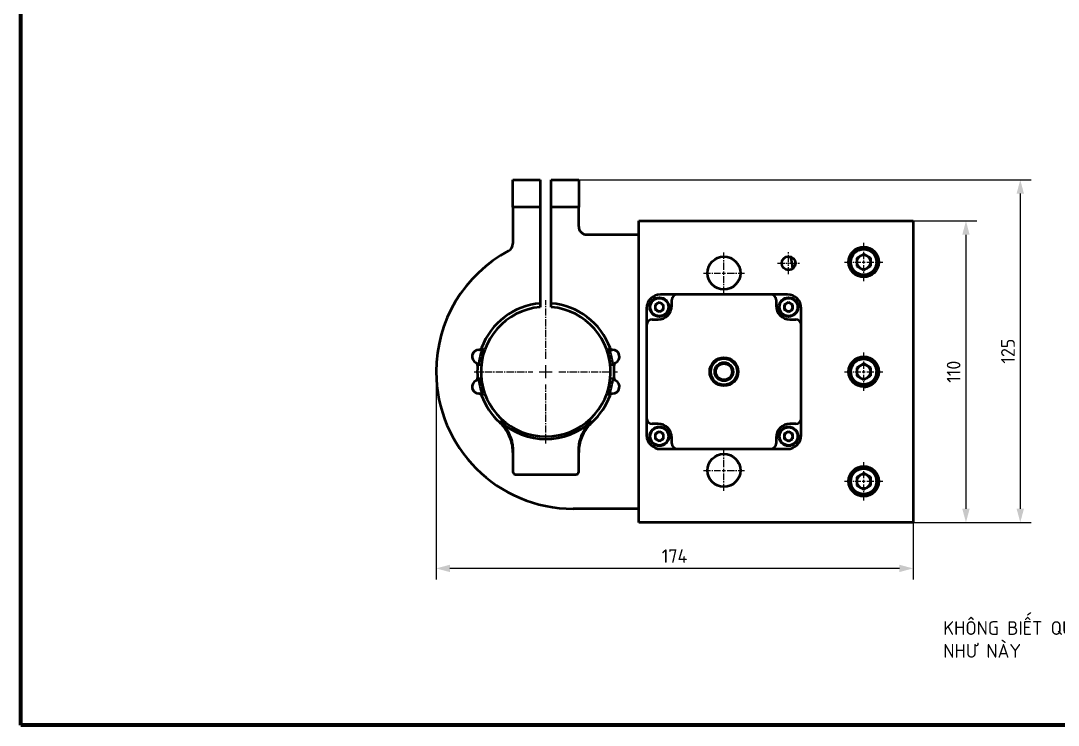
# Model space of a CAD drawing. Header units: millimetres. Extents: x -190 to 12889, y -227 to 3957.
# Drawn here: x 1596.2 to 1974.8, y 1678.5 to 1935.6 of the extents above; entities that cross this region are included whole.
import ezdxf

# ---------------------------------------------------------------- set-up
doc = ezdxf.new("R2010")
doc.units = ezdxf.units.MM
doc.header["$LTSCALE"] = 0.7
doc.header["$PDMODE"] = 35
doc.header["$PDSIZE"] = -4
doc.linetypes.add('CENTER2', pattern=[1.125, 0.75, -0.125, 0.125, -0.125])
doc.layers.get('0').update_dxf_attribs({"color": 255})
for name, color, linetype, lineweight in [('AM_5', 10, 'Continuous', 25), ('CON', 7, 'Continuous', 50), ('DIM', 94, 'Continuous', 25), ('KHUNGBV', 5, 'Continuous', 70)]:
    doc.layers.add(name, color=color, linetype=linetype, lineweight=lineweight)
doc.styles.add('TCVN-7284', font='tcvn+7284-2003r.ttf')
doc.styles.add('TCVN7824', font='tcvn+7284-2003r.ttf', dxfattribs={"height": 3.5})
doc.dimstyles.new('TCVN_ISO-25_RadiusDia', dxfattribs={"dimtxt": 2.5, "dimasz": 2.5, "dimexe": 2, "dimexo": 0, "dimgap": 1, "dimtad": 1, "dimtoh": 1, "dimtxsty": 'TCVN-7284', "dimblk": 'Arrow', "dimcen": 0, "dimclrd": 256, "dimclre": 256, "dimclrt": 256, "dimadec": 0, "dimazin": 0, "dimtfac": 1, "dimtofl": 0, "dimtmove": 1, "dimatfit": 0, "dimldrblk": 'Arrow', "dimfxl": 1, "dimlwd": -1, "dimlwe": -1, "dimarcsym": 0})

# ---------------------------------------------------------------- blocks, each defined once
blk = doc.blocks.new('dfhjd')
at = {"layer": 'KHUNGBV', "color": 9, "ltscale": 5}
for p, q in [((6559.44, 2639.71), (6559.44, 3469.71)), ((7718.44, 2639.71), (6559.44, 2639.71))]:
    blk.add_line(p, q, dxfattribs=at)
blk = doc.blocks.new('*U929')
at = {"layer": 'AM_5', "color": 0, "linetype": 'CENTER2', "ltscale": 5, "transparency": 16777216}
for p, q in [((0, 4.73), (0, 26.16)), ((-26.16, 0), (-4.73, 0)), ((4.73, 0), (26.16, 0)), ((0, -26.16), (0, -4.73))]:
    blk.add_line(p, q, dxfattribs=at)
at = {"layer": 'AM_5', "color": 0, "linetype": 'Continuous', "ltscale": 5, "transparency": 16777216}
for p, q in [((-2.37, 0), (2.37, 0)), ((0, -2.37), (0, 2.37))]:
    blk.add_line(p, q, dxfattribs=at)
blk = doc.blocks.new('*U930')
at = {"layer": 'AM_5', "color": 0, "linetype": 'CENTER2', "ltscale": 5, "transparency": 16777216}
for p, q in [((0, 1.2), (0, 7.5)), ((-7.5, 0), (-1.2, 0)), ((1.2, 0), (7.5, 0)), ((0, -7.5), (0, -1.2))]:
    blk.add_line(p, q, dxfattribs=at)
at = {"layer": 'AM_5', "color": 0, "linetype": 'Continuous', "ltscale": 5, "transparency": 16777216}
for p, q in [((-0.6, 0), (0.6, 0)), ((0, -0.6), (0, 0.6))]:
    blk.add_line(p, q, dxfattribs=at)
blk = doc.blocks.new('*U931')
at = {"layer": 'AM_5', "color": 0, "linetype": 'CENTER2', "ltscale": 5, "transparency": 16777216}
for p, q in [((0, 1.2), (0, 7.5)), ((-7.5, 0), (-1.2, 0)), ((1.2, 0), (7.5, 0)), ((0, -7.5), (0, -1.2))]:
    blk.add_line(p, q, dxfattribs=at)
at = {"layer": 'AM_5', "color": 0, "linetype": 'Continuous', "ltscale": 5, "transparency": 16777216}
for p, q in [((-0.6, 0), (0.6, 0)), ((0, -0.6), (0, 0.6))]:
    blk.add_line(p, q, dxfattribs=at)
blk = doc.blocks.new('*U932')
at = {"layer": 'AM_5', "color": 0, "linetype": 'CENTER2', "ltscale": 5, "transparency": 16777216}
for p, q in [((0, 1.1), (0, 7)), ((-7, 0), (-1.1, 0)), ((1.1, 0), (7, 0)), ((0, -7), (0, -1.1))]:
    blk.add_line(p, q, dxfattribs=at)
at = {"layer": 'AM_5', "color": 0, "linetype": 'Continuous', "ltscale": 5, "transparency": 16777216}
for p, q in [((-0.55, 0), (0.55, 0)), ((0, -0.55), (0, 0.55))]:
    blk.add_line(p, q, dxfattribs=at)
blk = doc.blocks.new('*U933')
at = {"layer": 'AM_5', "color": 0, "linetype": 'CENTER2', "ltscale": 5, "transparency": 16777216}
for p, q in [((0, 1.1), (0, 7)), ((-7, 0), (-1.1, 0)), ((1.1, 0), (7, 0)), ((0, -7), (0, -1.1))]:
    blk.add_line(p, q, dxfattribs=at)
at = {"layer": 'AM_5', "color": 0, "linetype": 'Continuous', "ltscale": 5, "transparency": 16777216}
for p, q in [((-0.55, 0), (0.55, 0)), ((0, -0.55), (0, 0.55))]:
    blk.add_line(p, q, dxfattribs=at)
blk = doc.blocks.new('*U934')
at = {"layer": 'AM_5', "color": 0, "linetype": 'CENTER2', "ltscale": 5, "transparency": 16777216}
for p, q in [((0, 0.5), (0, 4)), ((-4, 0), (-0.5, 0)), ((0.5, 0), (4, 0)), ((0, -4), (0, -0.5))]:
    blk.add_line(p, q, dxfattribs=at)
at = {"layer": 'AM_5', "color": 0, "linetype": 'Continuous', "ltscale": 5, "transparency": 16777216}
for p, q in [((-0.25, 0), (0.25, 0)), ((0, -0.25), (0, 0.25))]:
    blk.add_line(p, q, dxfattribs=at)
blk = doc.blocks.new('*U935')
at = {"layer": 'AM_5', "color": 0, "linetype": 'CENTER2', "ltscale": 5, "transparency": 16777216}
for p, q in [((0, 1.1), (0, 7)), ((-7, 0), (-1.1, 0)), ((1.1, 0), (7, 0)), ((0, -7), (0, -1.1))]:
    blk.add_line(p, q, dxfattribs=at)
at = {"layer": 'AM_5', "color": 0, "linetype": 'Continuous', "ltscale": 5, "transparency": 16777216}
for p, q in [((-0.55, 0), (0.55, 0)), ((0, -0.55), (0, 0.55))]:
    blk.add_line(p, q, dxfattribs=at)
blk = doc.blocks.new('Arrow')
at = {"layer": 'DIM'}
blk.add_solid([(-1, 0.268), (-1, -0.268), (0, 0)], dxfattribs=at)
blk = doc.blocks.new('*D936')
at = {"layer": 'Defpoints', "color": 0, "ltscale": 0.2, "transparency": 16777216}
for p in [(1921.82, 1862.53), (1921.82, 1752.53), (1941.13, 1752.53)]:
    blk.add_point(p, dxfattribs=at)
at = {"layer": 'DIM', "ltscale": 0.2, "transparency": 16777216}
for p, q in [((1921.82, 1862.53), (1945.13, 1862.53)), ((1941.13, 1857.53), (1941.13, 1757.53)), ((1921.82, 1752.53), (1945.13, 1752.53))]:
    blk.add_line(p, q, dxfattribs=at)
at = {"layer": 'DIM', "ltscale": 0.2, "transparency": 16777216, "xscale": 5.000000000000284, "yscale": 5.000000000000284, "zscale": 5.000000000000284}
for p, rotation in [((1941.13, 1862.53), 90), ((1941.13, 1752.53), 270)]:
    blk.add_blockref('Arrow', p, dxfattribs=dict(at, rotation=rotation))
at = {"layer": 'DIM', "ltscale": 0.2, "transparency": 16777216, "insert": (1936.63, 1807.53), "char_height": 5, "attachment_point": 5, "rotation": 90, "style": 'TCVN-7284'}
blk.add_mtext('110', dxfattribs=at)
blk = doc.blocks.new('*D937')
at = {"layer": 'Defpoints', "color": 0, "ltscale": 0.2, "transparency": 16777216}
for p in [(1799.82, 1877.53), (1921.82, 1752.53), (1960.95, 1752.53)]:
    blk.add_point(p, dxfattribs=at)
at = {"layer": 'DIM', "ltscale": 0.2, "transparency": 16777216}
for p, q in [((1799.82, 1877.53), (1964.95, 1877.53)), ((1960.95, 1872.53), (1960.95, 1757.53)), ((1921.82, 1752.53), (1964.95, 1752.53))]:
    blk.add_line(p, q, dxfattribs=at)
at = {"layer": 'DIM', "ltscale": 0.2, "transparency": 16777216, "xscale": 5.000000000000284, "yscale": 5.000000000000284, "zscale": 5.000000000000284}
for p, rotation in [((1960.95, 1877.53), 90), ((1960.95, 1752.53), 270)]:
    blk.add_blockref('Arrow', p, dxfattribs=dict(at, rotation=rotation))
at = {"layer": 'DIM', "ltscale": 0.2, "transparency": 16777216, "insert": (1956.45, 1815.03), "char_height": 5, "attachment_point": 5, "rotation": 90, "style": 'TCVN-7284'}
blk.add_mtext('125', dxfattribs=at)
blk = doc.blocks.new('*D938')
at = {"layer": 'Defpoints', "color": 0, "ltscale": 0.2, "transparency": 16777216}
for p in [(1747.82, 1807.53), (1921.82, 1752.53), (1747.82, 1735.76)]:
    blk.add_point(p, dxfattribs=at)
at = {"layer": 'DIM', "ltscale": 0.2, "transparency": 16777216}
for p, q in [((1747.82, 1807.53), (1747.82, 1731.76)), ((1921.82, 1752.53), (1921.82, 1731.76)), ((1916.82, 1735.76), (1752.82, 1735.76))]:
    blk.add_line(p, q, dxfattribs=at)
at = {"layer": 'DIM', "ltscale": 0.2, "transparency": 16777216, "xscale": 5.000000000000284, "yscale": 5.000000000000284, "zscale": 5.000000000000284, "rotation": 180}
blk.add_blockref('Arrow', (1747.82, 1735.76), dxfattribs=at)
at = {"layer": 'DIM', "ltscale": 0.2, "transparency": 16777216, "xscale": 5.000000000000284, "yscale": 5.000000000000284, "zscale": 5.000000000000284}
blk.add_blockref('Arrow', (1921.82, 1735.76), dxfattribs=at)
at = {"layer": 'DIM', "ltscale": 0.2, "transparency": 16777216, "insert": (1834.82, 1740.26), "char_height": 5, "attachment_point": 5, "style": 'TCVN-7284'}
blk.add_mtext('174', dxfattribs=at)

msp = doc.modelspace()

# ---------------------------------------------------------------- linework, layer by layer
at = {"color": 7, "linetype": 'Continuous', "lineweight": 25}
for p, q in [((1858.1401, 1768.8546), (1858.1437, 1768.8486)), ((1858.2335, 1769.1496), (1858.2487, 1768.9918)), ((1850.9633, 1765.8925), (1850.8559, 1765.8707))]:
    msp.add_line(p, q, dxfattribs=at)
for points, knots in [([(1850.6637, 1849.4271), (1850.7149, 1849.4405), (1850.8174, 1849.4674), (1851.3077, 1849.4428), (1851.738, 1849.4061), (1851.8354, 1849.3978)], [0, 0, 0, 0, 0.4362214, 0.87244279, 1, 1, 1, 1]), ([(1858.3306, 1769.4562), (1858.3316, 1769.4411), (1858.3352, 1769.3824), (1858.3388, 1769.3517), (1858.3415, 1769.3288)], [0, 0, 0, 0, 0.25646957, 1, 1, 1, 1])]:
    msp.add_open_spline(points, degree=3, knots=knots, dxfattribs=at)
at = {"layer": 'CON', "color": 7, "linetype": 'Continuous'}
for p, q in [((1775.8206, 1877.5332), (1785.8206, 1877.5332)), ((1775.8206, 1867.5332), (1775.8206, 1877.5332)), ((1785.8206, 1877.5332), (1785.8206, 1867.5332)), ((1789.8206, 1877.5332), (1799.8206, 1877.5332)), ((1789.8206, 1867.5332), (1789.8206, 1877.5332)), ((1799.8206, 1877.5332), (1799.8206, 1867.5332)), ((1775.8206, 1867.5332), (1775.8206, 1854.2665)), ((1785.8206, 1867.5332), (1775.8206, 1867.5332)), ((1785.8206, 1867.5332), (1785.8206, 1832.453)), ((1789.8206, 1832.453), (1789.8206, 1867.5332)), ((1799.8206, 1867.5332), (1789.8206, 1867.5332)), ((1799.8206, 1860.5332), (1799.8206, 1867.5332)), ((1821.8206, 1752.5332), (1821.8206, 1862.5332)), ((1821.8206, 1862.5332), (1921.8206, 1862.5332)), ((1921.8206, 1862.5332), (1921.8206, 1752.5332)), ((1802.8206, 1857.5332), (1821.8206, 1857.5332)), ((1901.2786, 1849.0008), (1903.8206, 1850.4684)), ((1901.2786, 1849.0008), (1901.2786, 1846.0655)), ((1903.8206, 1850.4684), (1906.3626, 1849.0008)), ((1906.3626, 1846.0655), (1906.3626, 1849.0008)), ((1877.8206, 1845.5332), (1877.8206, 1845.0525)), ((1903.8206, 1844.5979), (1901.2786, 1846.0655)), ((1903.8206, 1844.5979), (1906.3626, 1846.0655)), ((1858.2351, 1841.1332), (1858.2487, 1840.9918)), ((1785.8206, 1832.453), (1785.8206, 1831.1073)), ((1789.8206, 1831.1073), (1789.8206, 1832.453)), ((1827.7151, 1831.9897), (1829.2506, 1832.8762)), ((1829.2506, 1832.8762), (1830.7861, 1831.9897)), ((1835.7706, 1835.7332), (1829.6206, 1835.7332)), ((1833.7706, 1831.5832), (1833.7706, 1833.7332)), ((1869.8706, 1835.7332), (1835.7706, 1835.7332)), ((1876.0206, 1835.7332), (1869.8706, 1835.7332)), ((1871.8706, 1833.7332), (1871.8706, 1831.5832)), ((1874.8551, 1831.9897), (1876.3906, 1832.8762)), ((1876.3906, 1832.8762), (1877.9261, 1831.9897)), ((1824.6206, 1830.7332), (1824.6206, 1824.5832)), ((1827.7151, 1831.9897), (1827.7151, 1830.2166)), ((1829.2506, 1829.3301), (1827.7151, 1830.2166)), ((1829.2506, 1829.3301), (1830.7861, 1830.2166)), ((1830.7861, 1830.2166), (1830.7861, 1831.9897)), ((1874.8551, 1831.9897), (1874.8551, 1830.2166)), ((1876.3906, 1829.3301), (1874.8551, 1830.2166)), ((1876.3906, 1829.3301), (1877.9261, 1830.2166)), ((1877.9261, 1830.2166), (1877.9261, 1831.9897)), ((1881.0206, 1824.5832), (1881.0206, 1830.7332)), ((1826.6206, 1826.5832), (1828.7706, 1826.5832)), ((1876.8706, 1826.5832), (1879.0206, 1826.5832)), ((1824.6206, 1824.5832), (1824.6206, 1790.4832)), ((1881.0206, 1790.4832), (1881.0206, 1824.5832)), ((1901.2786, 1809.0008), (1903.8206, 1810.4684)), ((1903.8206, 1810.4684), (1906.3626, 1809.0008)), ((1901.2786, 1809.0008), (1901.2786, 1806.0655)), ((1903.8206, 1804.5979), (1901.2786, 1806.0655)), ((1903.8206, 1804.5979), (1906.3626, 1806.0655)), ((1906.3626, 1806.0655), (1906.3626, 1809.0008)), ((1770.94, 1789.0928), (1771.0472, 1789.5645)), ((1804.5939, 1789.5645), (1804.7011, 1789.0928)), ((1824.6206, 1790.4832), (1824.6206, 1784.3332)), ((1828.7706, 1788.4832), (1826.6206, 1788.4832)), ((1879.0206, 1788.4832), (1876.8706, 1788.4832)), ((1881.0206, 1784.3332), (1881.0206, 1790.4832)), ((1827.7151, 1784.8497), (1829.2506, 1785.7362)), ((1827.7151, 1784.8497), (1827.7151, 1783.0766)), ((1829.2506, 1782.1901), (1827.7151, 1783.0766)), ((1829.2506, 1785.7362), (1830.7861, 1784.8497)), ((1829.2506, 1782.1901), (1830.7861, 1783.0766)), ((1830.7861, 1783.0766), (1830.7861, 1784.8497)), ((1833.7706, 1781.3332), (1833.7706, 1783.4832)), ((1871.8706, 1783.4832), (1871.8706, 1781.3332)), ((1874.8551, 1784.8497), (1876.3906, 1785.7362)), ((1874.8551, 1784.8497), (1874.8551, 1783.0766)), ((1876.3906, 1782.1901), (1874.8551, 1783.0766)), ((1876.3906, 1785.7362), (1877.9261, 1784.8497)), ((1876.3906, 1782.1901), (1877.9261, 1783.0766)), ((1877.9261, 1783.0766), (1877.9261, 1784.8497)), ((1829.6206, 1779.3332), (1835.7706, 1779.3332)), ((1835.7706, 1779.3332), (1869.8706, 1779.3332)), ((1869.8706, 1779.3332), (1876.0206, 1779.3332)), ((1775.8206, 1778.0026), (1775.8206, 1771.0332)), ((1799.8206, 1771.0332), (1799.8206, 1778.0026)), ((1776.8206, 1770.0332), (1798.8206, 1770.0332)), ((1901.2786, 1769.0008), (1903.8206, 1770.4684)), ((1901.2786, 1769.0008), (1901.2786, 1766.0655)), ((1903.8206, 1770.4684), (1906.3626, 1769.0008)), ((1906.3626, 1766.0655), (1906.3626, 1769.0008)), ((1903.8206, 1764.5979), (1901.2786, 1766.0655)), ((1903.8206, 1764.5979), (1906.3626, 1766.0655)), ((1821.8206, 1757.5332), (1797.8206, 1757.5332)), ((1921.8206, 1752.5332), (1821.8206, 1752.5332))]:
    msp.add_line(p, q, dxfattribs=at)
for centre, radius in [((1903.8206, 1847.5332), 5.5), ((1903.8206, 1847.5332), 5), ((1903.8206, 1847.5332), 4.7), ((1852.8206, 1843.5332), 6), ((1876.3906, 1847.1032), 2.5), ((1829.2506, 1831.1032), 3.5), ((1829.2506, 1831.1032), 3.3), ((1876.3906, 1831.1032), 3.5), ((1876.3906, 1831.1032), 3.3), ((1852.8206, 1807.5332), 5.2), ((1852.8206, 1807.5332), 5), ((1852.8206, 1807.5332), 4.8), ((1852.8206, 1807.5332), 3.375), ((1852.8206, 1807.5332), 3.175), ((1852.8206, 1807.5332), 2.975), ((1903.8206, 1807.5332), 5.5), ((1903.8206, 1807.5332), 5), ((1903.8206, 1807.5332), 4.7), ((1829.2506, 1783.9632), 3.5), ((1829.2506, 1783.9632), 3.3), ((1876.3906, 1783.9632), 3.5), ((1876.3906, 1783.9632), 3.3), ((1852.8206, 1771.5332), 6), ((1903.8206, 1767.5332), 5.5), ((1903.8206, 1767.5332), 5), ((1903.8206, 1767.5332), 4.7)]:
    msp.add_circle(centre, radius, dxfattribs=at)
for centre, radius, start, end in [((1802.8206, 1860.5332), 3, 180, 270), ((1797.8206, 1807.5332), 50, 118.144581, 180), ((1772.8206, 1854.2665), 3, 298.144581, 0), ((1865.8206, 1845.5332), 12, 0, 19.22547), ((1903.8206, 1847.5332), 2.542, 120, 180), ((1903.8206, 1847.5332), 2.542, 180, 240), ((1903.8206, 1847.5332), 2.542, 60, 120), ((1903.8206, 1847.5332), 2.542, 0, 60), ((1903.8206, 1847.5332), 2.542, 300, 0), ((1903.8206, 1847.5332), 2.542, 240, 300), ((1787.8206, 1807.5332), 25, 94.588566, 159.731308), ((1787.8206, 1807.5332), 25, 20.268692, 85.411434), ((1829.6206, 1830.7332), 5, 90, 180), ((1829.2506, 1831.1032), 1.5355, 120, 180), ((1829.2506, 1831.1032), 1.5355, 60, 120), ((1829.2506, 1831.1032), 1.5355, 0, 60), ((1835.7706, 1833.7332), 2, 90, 180), ((1869.8706, 1833.7332), 2, 0, 90), ((1876.3906, 1831.1032), 1.5355, 120, 180), ((1876.3906, 1831.1032), 1.5355, 60, 120), ((1876.0206, 1830.7332), 5, 0, 90), ((1876.3906, 1831.1032), 1.5355, 0, 60), ((1787.8206, 1807.5332), 23.6588, 94.849294, 85.150706), ((1829.2506, 1831.1032), 1.5355, 180, 240), ((1829.2506, 1831.1032), 1.5355, 240, 300), ((1828.7706, 1831.5832), 5, 270, 0), ((1829.2506, 1831.1032), 1.5355, 300, 0), ((1876.8706, 1831.5832), 5, 180, 270), ((1876.3906, 1831.1032), 1.5355, 180, 240), ((1876.3906, 1831.1032), 1.5355, 240, 300), ((1876.3906, 1831.1032), 1.5355, 300, 0), ((1826.6206, 1824.5832), 2, 90, 180), ((1879.0206, 1824.5832), 2, 0, 90), ((1763.4346, 1813.0399), 2.5, 90.083511, 244.466947), ((1787.8206, 1807.5332), 24.5809, 159.448837, 175.101621), ((1787.8206, 1807.5332), 24.5809, 4.898379, 20.551163), ((1812.2066, 1813.0399), 2.5, 295.533053, 89.916489), ((1787.8206, 1807.5332), 25, 174.81915, 185.18085), ((1787.8206, 1807.5332), 25, 354.81915, 5.18085), ((1903.8206, 1807.5332), 2.542, 120, 180), ((1903.8206, 1807.5332), 2.542, 60, 120), ((1903.8206, 1807.5332), 2.542, 0, 60), ((1797.8206, 1807.5332), 50, 180, 270), ((1903.8206, 1807.5332), 2.542, 180, 240), ((1903.8206, 1807.5332), 2.542, 300, 0), ((1763.4346, 1802.0265), 2.5, 115.533053, 269.916489), ((1787.8206, 1807.5332), 24.5809, 184.898379, 200.551163), ((1787.8206, 1807.5332), 24.5809, 339.448837, 355.101621), ((1812.2066, 1802.0265), 2.5, 270.083511, 64.466947), ((1903.8206, 1807.5332), 2.542, 240, 300), ((1903.8206, 1807.5332), 5.5, 270, 322.672968), ((1787.8206, 1807.5332), 25, 200.268692, 227.5286), ((1787.8206, 1807.5332), 25, 312.4714, 339.731308), ((1787.8206, 1807.5332), 24.5809, 226.970529, 313.029471), ((1826.6206, 1790.4832), 2, 180, 270), ((1828.7706, 1783.4832), 5, 0, 90), ((1876.8706, 1783.4832), 5, 90, 180), ((1879.0206, 1790.4832), 2, 270, 0), ((1829.6206, 1784.3332), 5, 180, 270), ((1829.2506, 1783.9632), 1.5355, 120, 180), ((1829.2506, 1783.9632), 1.5355, 180, 240), ((1829.2506, 1783.9632), 1.5355, 60, 120), ((1829.2506, 1783.9632), 1.5355, 0, 60), ((1829.2506, 1783.9632), 1.5355, 300, 0), ((1876.3906, 1783.9632), 1.5355, 120, 180), ((1876.3906, 1783.9632), 1.5355, 180, 240), ((1876.3906, 1783.9632), 1.5355, 60, 120), ((1876.0206, 1784.3332), 5, 270, 0), ((1876.3906, 1783.9632), 1.5355, 0, 60), ((1876.3906, 1783.9632), 1.5355, 300, 0), ((1829.2506, 1783.9632), 1.5355, 240, 300), ((1835.7706, 1781.3332), 2, 180, 270), ((1869.8706, 1781.3332), 2, 270, 0), ((1876.3906, 1783.9632), 1.5355, 240, 300), ((1776.8206, 1771.0332), 1, 180, 270), ((1798.8206, 1771.0332), 1, 270, 0), ((1903.8206, 1767.5332), 2.542, 120, 180), ((1903.8206, 1767.5332), 2.542, 60, 120), ((1903.8206, 1767.5332), 2.542, 0, 60), ((1903.8206, 1767.5332), 2.542, 180, 240), ((1903.8206, 1767.5332), 2.542, 240, 300), ((1903.8206, 1767.5332), 2.542, 300, 0)]:
    msp.add_arc(centre, radius, start, end, dxfattribs=at)
for points, knots in [([(1858.1051, 1840.9149), (1858.1134, 1840.9006), (1858.1263, 1840.8785), (1858.1391, 1840.8564), (1858.1437, 1840.8486)], [0, 0, 0, 0, 0.64570289, 1, 1, 1, 1]), ([(1763.431, 1815.5399), (1763.5437, 1815.5511), (1763.7691, 1815.5735), (1764.0674, 1815.7469), (1764.2688, 1815.9666), (1764.3414, 1816.1317), (1764.3686, 1816.1937)], [0, 0, 0, 0, 0.27763099, 0.55526631, 0.83277584, 1, 1, 1, 1]), ([(1763.7433, 1815.5207), (1763.6925, 1815.5263), (1763.5901, 1815.5375), (1763.4843, 1815.5391), (1763.431, 1815.5399)], [0, 0, 0, 0, 0.496142289, 1, 1, 1, 1]), ([(1764.8041, 1816.1621), (1764.7542, 1816.0606), (1764.6546, 1815.8577), (1764.3884, 1815.6396), (1764.0739, 1815.5109), (1763.8521, 1815.5175), (1763.7433, 1815.5207)], [0, 0, 0, 0, 0.25224461, 0.50448333, 0.75690502, 1, 1, 1, 1]), ([(1764.3686, 1816.1937), (1764.4423, 1816.1917), (1764.5898, 1816.1877), (1764.7326, 1816.1706), (1764.8041, 1816.1621)], [0, 0, 0, 0, 0.49967377, 1, 1, 1, 1]), ([(1810.8371, 1816.1621), (1810.9084, 1816.1706), (1811.0512, 1816.1876), (1811.1987, 1816.1917), (1811.2725, 1816.1937)], [0, 0, 0, 0, 0.49940744, 1, 1, 1, 1]), ([(1811.8979, 1815.5207), (1811.7847, 1815.5178), (1811.5582, 1815.5119), (1811.241, 1815.6467), (1810.9813, 1815.8656), (1810.8845, 1816.0647), (1810.8371, 1816.1621)], [0, 0, 0, 0, 0.25275163, 0.50550693, 0.75815582, 1, 1, 1, 1]), ([(1811.2725, 1816.1937), (1811.3219, 1816.092), (1811.4206, 1815.8885), (1811.6859, 1815.6687), (1811.9618, 1815.5553), (1812.1421, 1815.5441), (1812.2102, 1815.5399)], [0, 0, 0, 0, 0.27715091, 0.55429407, 0.83163151, 1, 1, 1, 1]), ([(1812.2102, 1815.5399), (1812.1568, 1815.5391), (1812.051, 1815.5375), (1811.9486, 1815.5263), (1811.8979, 1815.5207)], [0, 0, 0, 0, 0.50477651, 1, 1, 1, 1]), ([(1762.9227, 1809.7907), (1762.9219, 1809.9037), (1762.9202, 1810.1299), (1762.775, 1810.4424), (1762.5747, 1810.6634), (1762.4167, 1810.7509), (1762.357, 1810.784)], [0, 0, 0, 0, 0.27715091, 0.55429407, 0.83163151, 1, 1, 1, 1]), ([(1762.357, 1810.784), (1762.4056, 1810.7618), (1762.5018, 1810.7178), (1762.5991, 1810.6839), (1762.6472, 1810.6671)], [0, 0, 0, 0, 0.50477651, 1, 1, 1, 1]), ([(1762.6472, 1810.6671), (1762.7508, 1810.6211), (1762.9578, 1810.5291), (1763.1863, 1810.271), (1763.3267, 1809.9618), (1763.3286, 1809.7404), (1763.3295, 1809.6321)], [0, 0, 0, 0, 0.25275163, 0.50550693, 0.75815582, 1, 1, 1, 1]), ([(1763.3295, 1809.6321), (1763.2614, 1809.6551), (1763.1252, 1809.7011), (1762.9903, 1809.7608), (1762.9227, 1809.7907)], [0, 0, 0, 0, 0.49940744, 1, 1, 1, 1]), ([(1812.3117, 1809.6321), (1812.3131, 1809.7452), (1812.3158, 1809.9713), (1812.4625, 1810.2826), (1812.6912, 1810.5339), (1812.8943, 1810.6233), (1812.9939, 1810.6671)], [0, 0, 0, 0, 0.25227498, 0.50454408, 0.75696582, 1, 1, 1, 1]), ([(1812.7184, 1809.7907), (1812.651, 1809.7608), (1812.5161, 1809.7011), (1812.3799, 1809.6551), (1812.3117, 1809.6321)], [0, 0, 0, 0, 0.49967377, 1, 1, 1, 1]), ([(1813.2841, 1810.784), (1813.1872, 1810.7255), (1812.9933, 1810.6083), (1812.7985, 1810.3236), (1812.711, 1810.0386), (1812.7164, 1809.8584), (1812.7184, 1809.7907)], [0, 0, 0, 0, 0.27763099, 0.55526631, 0.83277584, 1, 1, 1, 1]), ([(1812.9939, 1810.6671), (1813.0422, 1810.6839), (1813.1394, 1810.7178), (1813.2357, 1810.7618), (1813.2841, 1810.784)], [0, 0, 0, 0, 0.49614229, 1, 1, 1, 1]), ([(1762.357, 1804.2823), (1762.454, 1804.3409), (1762.6479, 1804.458), (1762.8427, 1804.7428), (1762.9302, 1805.0277), (1762.9248, 1805.2079), (1762.9227, 1805.2757)], [0, 0, 0, 0, 0.27763099, 0.55526631, 0.83277584, 1, 1, 1, 1]), ([(1762.6472, 1804.3992), (1762.599, 1804.3824), (1762.5017, 1804.3485), (1762.4055, 1804.3045), (1762.357, 1804.2823)], [0, 0, 0, 0, 0.49614229, 1, 1, 1, 1]), ([(1763.3295, 1805.4342), (1763.3281, 1805.3212), (1763.3253, 1805.0951), (1763.1786, 1804.7838), (1762.95, 1804.5324), (1762.7469, 1804.4431), (1762.6472, 1804.3992)], [0, 0, 0, 0, 0.25227498, 0.50454408, 0.75696582, 1, 1, 1, 1]), ([(1762.9227, 1805.2757), (1762.9901, 1805.3055), (1763.125, 1805.3652), (1763.2613, 1805.4112), (1763.3295, 1805.4342)], [0, 0, 0, 0, 0.49967377, 1, 1, 1, 1]), ([(1812.3117, 1805.4342), (1812.3797, 1805.4113), (1812.516, 1805.3653), (1812.6509, 1805.3056), (1812.7184, 1805.2757)], [0, 0, 0, 0, 0.49940744, 1, 1, 1, 1]), ([(1812.9939, 1804.3992), (1812.8904, 1804.4452), (1812.6834, 1804.5372), (1812.4549, 1804.7953), (1812.3144, 1805.1045), (1812.3126, 1805.3259), (1812.3117, 1805.4342)], [0, 0, 0, 0, 0.25275163, 0.50550693, 0.75815582, 1, 1, 1, 1]), ([(1812.7184, 1805.2757), (1812.7193, 1805.1626), (1812.7209, 1804.9365), (1812.8661, 1804.624), (1813.0664, 1804.403), (1813.2245, 1804.3154), (1813.2841, 1804.2823)], [0, 0, 0, 0, 0.27715091, 0.55429407, 0.83163151, 1, 1, 1, 1]), ([(1813.2841, 1804.2823), (1813.2356, 1804.3045), (1813.1393, 1804.3486), (1813.0421, 1804.3825), (1812.9939, 1804.3992)], [0, 0, 0, 0, 0.50477651, 1, 1, 1, 1]), ([(1763.431, 1799.5265), (1763.4844, 1799.5273), (1763.5902, 1799.5289), (1763.6926, 1799.5401), (1763.7433, 1799.5456)], [0, 0, 0, 0, 0.50477651, 1, 1, 1, 1]), ([(1764.3686, 1798.8726), (1764.3193, 1798.9743), (1764.2206, 1799.1778), (1763.9552, 1799.3976), (1763.6794, 1799.5111), (1763.4991, 1799.5222), (1763.431, 1799.5265)], [0, 0, 0, 0, 0.27715091, 0.55429407, 0.83163151, 1, 1, 1, 1]), ([(1763.7433, 1799.5456), (1763.8565, 1799.5486), (1764.083, 1799.5545), (1764.4002, 1799.4196), (1764.6599, 1799.2008), (1764.7567, 1799.0016), (1764.8041, 1798.9042)], [0, 0, 0, 0, 0.25275163, 0.50550693, 0.75815582, 1, 1, 1, 1]), ([(1764.8041, 1798.9042), (1764.7327, 1798.8957), (1764.5899, 1798.8787), (1764.4424, 1798.8746), (1764.3686, 1798.8726)], [0, 0, 0, 0, 0.49940744, 1, 1, 1, 1]), ([(1810.8371, 1798.9042), (1810.8869, 1799.0057), (1810.9866, 1799.2087), (1811.2529, 1799.4267), (1811.5673, 1799.5554), (1811.7891, 1799.5488), (1811.8979, 1799.5456)], [0, 0, 0, 0, 0.25227498, 0.50454408, 0.75696582, 1, 1, 1, 1]), ([(1811.2725, 1798.8726), (1811.1989, 1798.8746), (1811.0514, 1798.8787), (1810.9086, 1798.8957), (1810.8371, 1798.9042)], [0, 0, 0, 0, 0.49967377, 1, 1, 1, 1]), ([(1812.2102, 1799.5265), (1812.0975, 1799.5153), (1811.8721, 1799.4928), (1811.5738, 1799.3194), (1811.3723, 1799.0997), (1811.2998, 1798.9346), (1811.2725, 1798.8726)], [0, 0, 0, 0, 0.277630986, 0.555266315, 0.832775837, 1, 1, 1, 1]), ([(1811.8979, 1799.5456), (1811.9487, 1799.54), (1812.0511, 1799.5289), (1812.1569, 1799.5273), (1812.2102, 1799.5265)], [0, 0, 0, 0, 0.49614229, 1, 1, 1, 1]), ([(1775.8206, 1778.0026), (1775.7803, 1778.8363), (1775.6987, 1780.5279), (1775.044, 1782.9843), (1774.0018, 1785.3154), (1772.6401, 1787.3895), (1771.4868, 1788.545), (1770.94, 1789.0928)], [0, 0, 0, 0, 0.20057682, 0.40696868, 0.60754647, 0.81395057, 1, 1, 1, 1]), ([(1771.0472, 1789.5645), (1771.6284, 1788.9669), (1772.8076, 1787.7545), (1774.1543, 1785.6024), (1775.1459, 1783.2532), (1775.722, 1780.888), (1775.7895, 1779.3023), (1775.8206, 1778.5731)], [0, 0, 0, 0, 0.20267018, 0.4112213, 0.61388934, 0.82242118, 1, 1, 1, 1]), ([(1799.8206, 1778.5731), (1799.8608, 1779.4068), (1799.9425, 1781.0985), (1800.5973, 1783.555), (1801.6394, 1785.8864), (1802.9747, 1787.919), (1804.0854, 1789.0477), (1804.5939, 1789.5645)], [0, 0, 0, 0, 0.20295571, 0.41179546, 0.61475216, 0.82360452, 1, 1, 1, 1]), ([(1804.7011, 1789.0928), (1804.1142, 1788.501), (1802.9234, 1787.3002), (1801.5558, 1785.1614), (1800.5416, 1782.8221), (1799.9297, 1780.4151), (1799.8558, 1778.7807), (1799.8206, 1778.0026)], [0, 0, 0, 0, 0.20029418, 0.40640045, 0.60669254, 0.81277989, 1, 1, 1, 1]), ([(1775.8206, 1778.5731), (1775.8206, 1778.4846), (1775.8206, 1778.2938), (1775.8206, 1778.1043), (1775.8206, 1778.0026)], [0, 0, 0, 0, 0.46340077, 1, 1, 1, 1]), ([(1799.8206, 1778.0026), (1799.8206, 1778.1043), (1799.8206, 1778.2938), (1799.8206, 1778.4846), (1799.8206, 1778.5731)], [0, 0, 0, 0, 0.53659923, 1, 1, 1, 1]), ([(1858.3523, 1773.8659), (1858.2892, 1773.9746), (1858.1628, 1774.1921), (1858.0366, 1774.4097), (1857.9735, 1774.5186)], [0, 0, 0, 0, 0.49977635, 1, 1, 1, 1])]:
    msp.add_open_spline(points, degree=3, knots=knots, dxfattribs=at)

# ---------------------------------------------------------------- block references
at = {"layer": 'AM_5', "xscale": 0.75, "yscale": 0.75, "zscale": 0.75}
msp.add_blockref('dfhjd', (-3323.3385, -301.25), dxfattribs=at)
at = {"layer": 'AM_5', "linetype": 'CENTER2', "ltscale": 5}
for name, p in [('*U932', (1903.8206, 1847.5332)), ('*U930', (1852.8206, 1843.5332)), ('*U934', (1876.3906, 1847.1032)), ('*U929', (1787.8206, 1807.5332)), ('*U933', (1903.8206, 1807.5332)), ('*U931', (1852.8206, 1771.5332)), ('*U935', (1903.8206, 1767.5332))]:
    msp.add_blockref(name, p, dxfattribs=at)

# ---------------------------------------------------------------- texts
at = {"layer": 'DIM', "ltscale": 0.2, "insert": (1932.8628, 1716.5026), "char_height": 5, "attachment_point": 1, "style": 'TCVN7824'}
msp.add_mtext_dynamic_manual_height_columns('KHÔNG BIẾT QUÁNH DUNG SAI CỤA LẮP GHÉP CHỖ TRỤC TRONƯ CHỖ NÀO NẾU ĐỂ NHƯ NÀY', width=266.658377, gutter_width=17.5, heights=[0], dxfattribs=at)

# ---------------------------------------------------------------- dimensions: what is measured, and where the dimension line sits
at = {"layer": 'DIM', "ltscale": 0.2}
for base, p1, picture, middle in [((1960.9458, 1752.5332), (1799.8206, 1877.5332), '*D937', (1956.4458, 1815.0332)), ((1941.1329, 1752.5332), (1921.8206, 1862.5332), '*D936', (1936.6329, 1807.5332))]:
    dim = msp.add_linear_dim(base=base, p1=p1, p2=(1921.8206, 1752.5332), angle=90, dimstyle='TCVN_ISO-25_RadiusDia', override={"dimscale": 2}, dxfattribs=at)
    dim.commit()
    dim.dimension.update_dxf_attribs({"geometry": picture, "text_midpoint": middle})
dim = msp.add_linear_dim(base=(1747.8206, 1735.7628), p1=(1921.8206, 1752.5332), p2=(1747.8206, 1807.5332), dimstyle='TCVN_ISO-25_RadiusDia', override={"dimscale": 2}, dxfattribs=at)
dim.commit()
dim.dimension.update_dxf_attribs({"geometry": '*D938', "text_midpoint": (1834.8206, 1740.2628)})

doc.saveas('drawing.dxf')
